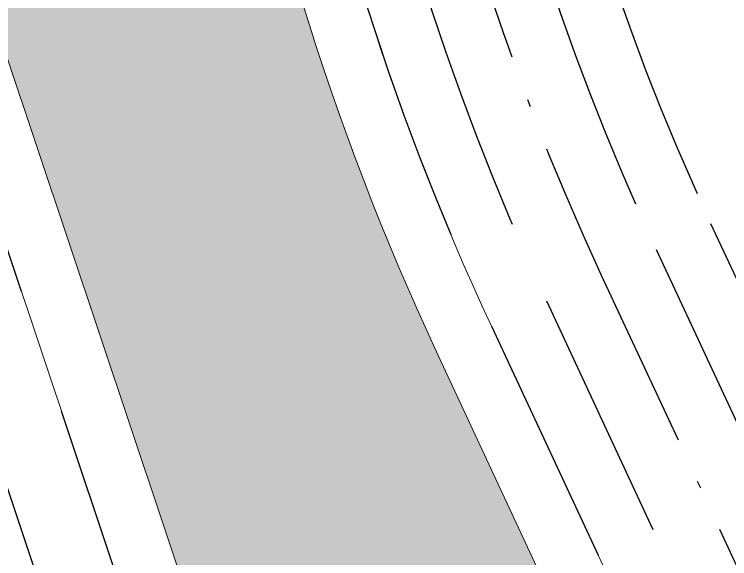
# Model space of a CAD drawing. Header units: metres. Extents: x 566631 to 571261, y 2062953 to 2068466.
# Drawn here: x 568193.54 to 568228.99, y 2065749.47 to 2065776.42 of the extents above; entities that cross this region are included whole.
import ezdxf

# ---------------------------------------------------------------- set-up
doc = ezdxf.new("R2010")
doc.units = ezdxf.units.M
doc.linetypes.add('ACAD_ISO10W100', pattern=[18.5, 12, -3, 0.5, -3])
doc.linetypes.add('HIDDEN', pattern=[0.375, 0.25, -0.125])
doc.layers.add('datKeSog', color=251, linetype='CONTINUOUS', lineweight=13)
doc.layers.add('datMatNc', color=150, linetype='CONTINUOUS', lineweight=13)
for name, color, linetype in [('hacth sdd', 8, 'CONTINUOUS'), ('LogDg phu', 7, 'CONTINUOUS'), ('TimDg', 222, 'CONTINUOUS'), ('ViaHeSphu', 32, 'CONTINUOUS')]:
    doc.layers.add(name, color=color, linetype=linetype)

msp = doc.modelspace()

# ---------------------------------------------------------------- hatches: boundary and pattern name
at = {"layer": 'hacth sdd'}
h = msp.add_hatch(dxfattribs=at)
h.set_pattern_fill('DASH', color=152, scale=0.5, style=0)
h.set_pattern_definition([(0, (0, 0), (1.5875, 1.5875), [1.5875, -1.5875])])
edge = h.paths.add_edge_path()
edge.add_line((568193.6505004644, 2065856.758662094), (568189.2342225392, 2065859.482442441))
edge.add_line((568189.2342225392, 2065859.482442441), (568174.4753089527, 2065854.827631242))
edge.add_line((568174.4753089527, 2065854.827631242), (568170.522490681, 2065848.377432168))
edge.add_arc((568357.3280734743, 2065880.219609237), 189.5000000085253, 189.6734497262102, 201.1426472885208)
edge.add_line((568180.5842057121, 2065811.86863842), (568208.6995510077, 2065727.951614693))
edge.add_line((568208.6995510077, 2065727.951614693), (568220.8163196638, 2065675.090030885))
edge.add_line((568220.8163196638, 2065675.090030885), (568228.5338493477, 2065669.948930883))
edge.add_arc((568225.7618117412, 2065665.7877042), 5.000000000007709, 9.047145190574724, 56.33008398646518, ccw=False)
edge.add_arc((568113.6738327895, 2065647.940156049), 118.5000000020039, -19.28655156632368, 9.047145189809214, ccw=False)
edge.add_arc((568220.804030458, 2065610.451881239), 4.999999999207973, 301.19166714606973, 340.71388241397705, ccw=False)
edge.add_line((568223.3935434744, 2065606.174683286), (568213.2485414062, 2065600.032668071))
edge.add_arc((568113.6738327942, 2065647.940156046), 110.4999999966941, 325.92360930828585, 334.3068134902207, ccw=False)
edge.add_line((568205.2000193765, 2065586.027256187), (568182.896286571, 2065553.055523077))
edge.add_arc((568257.0283562478, 2065502.908875678), 89.49999999945773, 145.9236093080285, 198.3102895883505)
edge.add_line((568172.0598241874, 2065474.791291155), (568194.6775002934, 2065406.442933003))
edge.add_arc((567994.8353103605, 2065340.311630858), 210.5000000010879, 1.593749963574794, 18.310289587852026, ccw=False)
edge.add_line((568205.2538794657, 2065346.166182606), (568208.1164938697, 2065243.280897305))
edge.add_arc((568397.5431867196, 2065248.551384507), 189.4999999984741, 181.5937499635882, 204.1279011943548)
edge.add_line((568224.5988115343, 2065171.088534759), (568254.9450554942, 2065103.337190497))
edge.add_arc((568427.8894306803, 2065180.800040248), 189.500000000206, 204.1279011948966, 217.31119752444)
edge.add_line((568277.1696515235, 2065065.935780484), (568306.7209427588, 2065027.159888854))
edge.add_arc((568377.9052184037, 2065081.409763518), 89.5000000006386, 217.3111975240138, 242.4448554346309)
edge.add_line((568336.5023298655, 2065002.062105576), (568401.0987446173, 2064968.356281998))
edge.add_arc((568349.9812118453, 2064870.390737836), 110.4999999980994, 53.84199000585198, 62.4448554363679, ccw=False)
edge.add_line((568415.1777717753, 2064959.607656483), (568428.2484961511, 2064958.097999002))
edge.add_arc((568427.6748142254, 2064953.131019131), 4.999999999112481, 46.80172715165219, 83.4115796131228, ccw=False)
edge.add_arc((568349.9812118463, 2064870.390737838), 118.4999999954843, 28.152946354287792, 46.80172716072849, ccw=False)
edge.add_line((568454.4616229425, 2064926.302218735), (568469.5416706443, 2064898.049994633))
edge.add_line((568469.5416706443, 2064898.049994633), (568462.4841124291, 2064894.282917245))
edge.add_line((568462.4841124291, 2064894.282917245), (568464.6790328308, 2064890.170769573))
edge.add_line((568464.6790328308, 2064890.170769573), (568471.4202055837, 2064888.158735748))
edge.add_line((568471.4202055837, 2064888.158735748), (568497.488058064, 2064902.413177661))
edge.add_line((568497.488058064, 2064902.413177661), (568499.2817431292, 2064907.939709477))
edge.add_line((568499.2817431292, 2064907.939709477), (568488.454312469, 2064930.776523851))
edge.add_arc((568428.8177141399, 2064902.501514795), 65.99999997987841, 25.36664806041771, 57.09931685425117)
edge.add_line((568464.6678885431, 2064957.915998395), (568414.2926725843, 2064990.506039127))
edge.add_arc((568351.2832751585, 2064893.110886144), 115.9999999504489, 57.09931685562351, 67.91540200452455)
edge.add_line((568394.8963964973, 2065000.599935054), (568352.8414599613, 2065017.663506353))
edge.add_arc((568384.4233754267, 2065095.500403877), 84.00000000444403, 209.1388707834907, 247.9154020059637, ccw=False)
edge.add_line((568311.0542406358, 2065054.598447191), (568256.8346790611, 2065151.856442755))
edge.add_arc((568373.87591788, 2065217.104802215), 133.9999999867276, 179.8760983085742, 209.1388707802954, ccw=False)
edge.add_line((568239.8762312102, 2065217.394575979), (568240.0588309933, 2065301.833936747))
edge.add_arc((568124.0591021159, 2065302.084785701), 116.0000001069477, 359.8760982969602, 375.1454592622165)
edge.add_line((568236.0299163598, 2065332.392157451), (568201.3031942445, 2065460.690294942))
edge.add_arc((568306.517148917, 2065489.16877357), 109.0000000126942, 155.2905296896661, 195.1454592751487, ccw=False)
edge.add_line((568207.4972873691, 2065534.732652046), (568250.2902979966, 2065627.730836762))
edge.add_arc((568190.3333176202, 2065655.319974187), 65.99999999807393, 335.2905296862297, 385.0087042855164)
edge.add_line((568250.1453934411, 2065683.221866341), (568214.4666010971, 2065759.704945696))
edge.add_arc((568335.903239877, 2065816.354241913), 134.0000000000409, 189.1660658887518, 205.0087042973626, ccw=False)
edge.add_line((568203.6143148901, 2065795.008508713), (568193.6505004644, 2065856.758662094))

# ---------------------------------------------------------------- linework, layer by layer
at = {"layer": 'datKeSog', "elevation": 3.0256135e-09}
for points in [[(568252.8641241603, 2065684.490134166), (568217.1853318159, 2065760.973213523, -0.0692368680842487), (568206.5760072408, 2065795.486398263), (568204.1934857283, 2065810.251935089), (568197.0251424896, 2065854.677320346), (568193.6505004646, 2065856.758662095), (568203.6143148904, 2065795.008508713, 0.06923686808621751), (568214.4666010974, 2065759.704945696), (568250.1453934413, 2065683.221866341, -0.2204048806119813)], [(568205.8082416996, 2065727.13800793), (568177.7613207418, 2065810.850802729, -0.04557562326371695), (568168.1652667192, 2065844.53091994), (568170.5224906813, 2065848.377432168, 0.05008563320081556), (568180.5842057129, 2065811.868638418), (568208.6995510076, 2065727.951614695)]]:
    msp.add_lwpolyline(points, format="xyb", dxfattribs=at)
at = {"layer": 'datMatNc', "elevation": 3.0256135e-09}
msp.add_lwpolyline([(568250.1453934411, 2065683.221866341), (568214.4666010971, 2065759.704945696, -0.06923686808621751), (568203.6143148901, 2065795.008508713), (568193.6505004644, 2065856.758662094), (568189.2342225392, 2065859.482442441), (568174.4753089527, 2065854.827631242), (568170.522490681, 2065848.377432168, 0.05008563319822313), (568180.5842057121, 2065811.86863842), (568208.6995510077, 2065727.951614693)], format="xyb", dxfattribs=at)
at = {"layer": 'LogDg phu', "linetype": 'HIDDEN', "ltscale": 50}
for points in [[(568213.07856278, 2065811.685603736), (568215.4610842925, 2065796.92006691, 0.06923686808423751), (568225.3415239732, 2065764.778017), (568253.6879095584, 2065704.013099919, 0.3705122519208001), (568263.1871911237, 2065699.71787573), (568333.9807614599, 2065720.459399323, 0.4867047522947374), (568338.6498741482, 2065732.153524234), (568275.0823982373, 2065841.639260481)], [(568207.1551780793, 2065810.729824638), (568209.5376995916, 2065795.964287812, 0.06923686808422254), (568219.9040625351, 2065762.241481348), (568255.5828548796, 2065685.758401992, -0.220404880614)], [(568301.3522962718, 2065023.06841786), (568271.8010050447, 2065061.844309479, -0.05758651174737091), (568248.7847677239, 2065100.577959701), (568218.4385237545, 2065168.329303984, -0.09864186390631116), (568201.3691050746, 2065243.093162273), (568198.5064906704, 2065345.978447566, 0.07306929095514243), (568188.2692590485, 2065404.322333052), (568165.6515829448, 2065472.670691199, -0.2326460248716017), (568177.3053204224, 2065556.837532797), (568199.6090532343, 2065589.809265917, 0.2079390020797095), (568214.8012045338, 2065671.120259252), (568202.1941050646, 2065726.120999474), (568179.0768881323, 2065795.119904571)]]:
    msp.add_lwpolyline(points, format="xyb", dxfattribs=at)
at = {"layer": 'TimDg', "linetype": 'ACAD_ISO10W100', "ltscale": 0.75}
msp.add_lwpolyline([(568198.6528241944, 2065882.255465895), (568212.499391942, 2065796.442177361, 0.06923686808426455), (568222.6227932542, 2065763.509749174), (568258.3015855985, 2065687.026669818, -0.2204048806139933)], format="xyb", dxfattribs=at)
at = {"layer": 'ViaHeSphu', "linetype": 'HIDDEN', "ltscale": 50}
msp.add_lwpolyline([(568272.4879811113, 2065840.132940536), (568336.2302271277, 2065730.346188189), (568333.9424655406, 2065724.616326533), (568262.5928903928, 2065703.711901324), (568255.680815855, 2065706.837286076), (568228.0602546922, 2065766.046284826, -0.06923686808428202), (568218.422776643, 2065797.397956459), (568216.0402551305, 2065812.163493285)], format="xyb", dxfattribs=at)
at = {"layer": 'ViaHeSphu', "linetype": 'HIDDEN', "ltscale": 50, "elevation": 3.0256135e-09}
msp.add_lwpolyline([(568204.1934857287, 2065810.251935088), (568206.5760072412, 2065795.486398262, 0.0692368680842487), (568217.1853318162, 2065760.973213523), (568252.8641241606, 2065684.490134166, -0.2204048806140074)], format="xyb", dxfattribs=at)
msp.add_lwpolyline([(568205.8082416996, 2065727.13800793), (568182.6326285048, 2065796.311210744)], dxfattribs=at)

doc.saveas('drawing.dxf')
